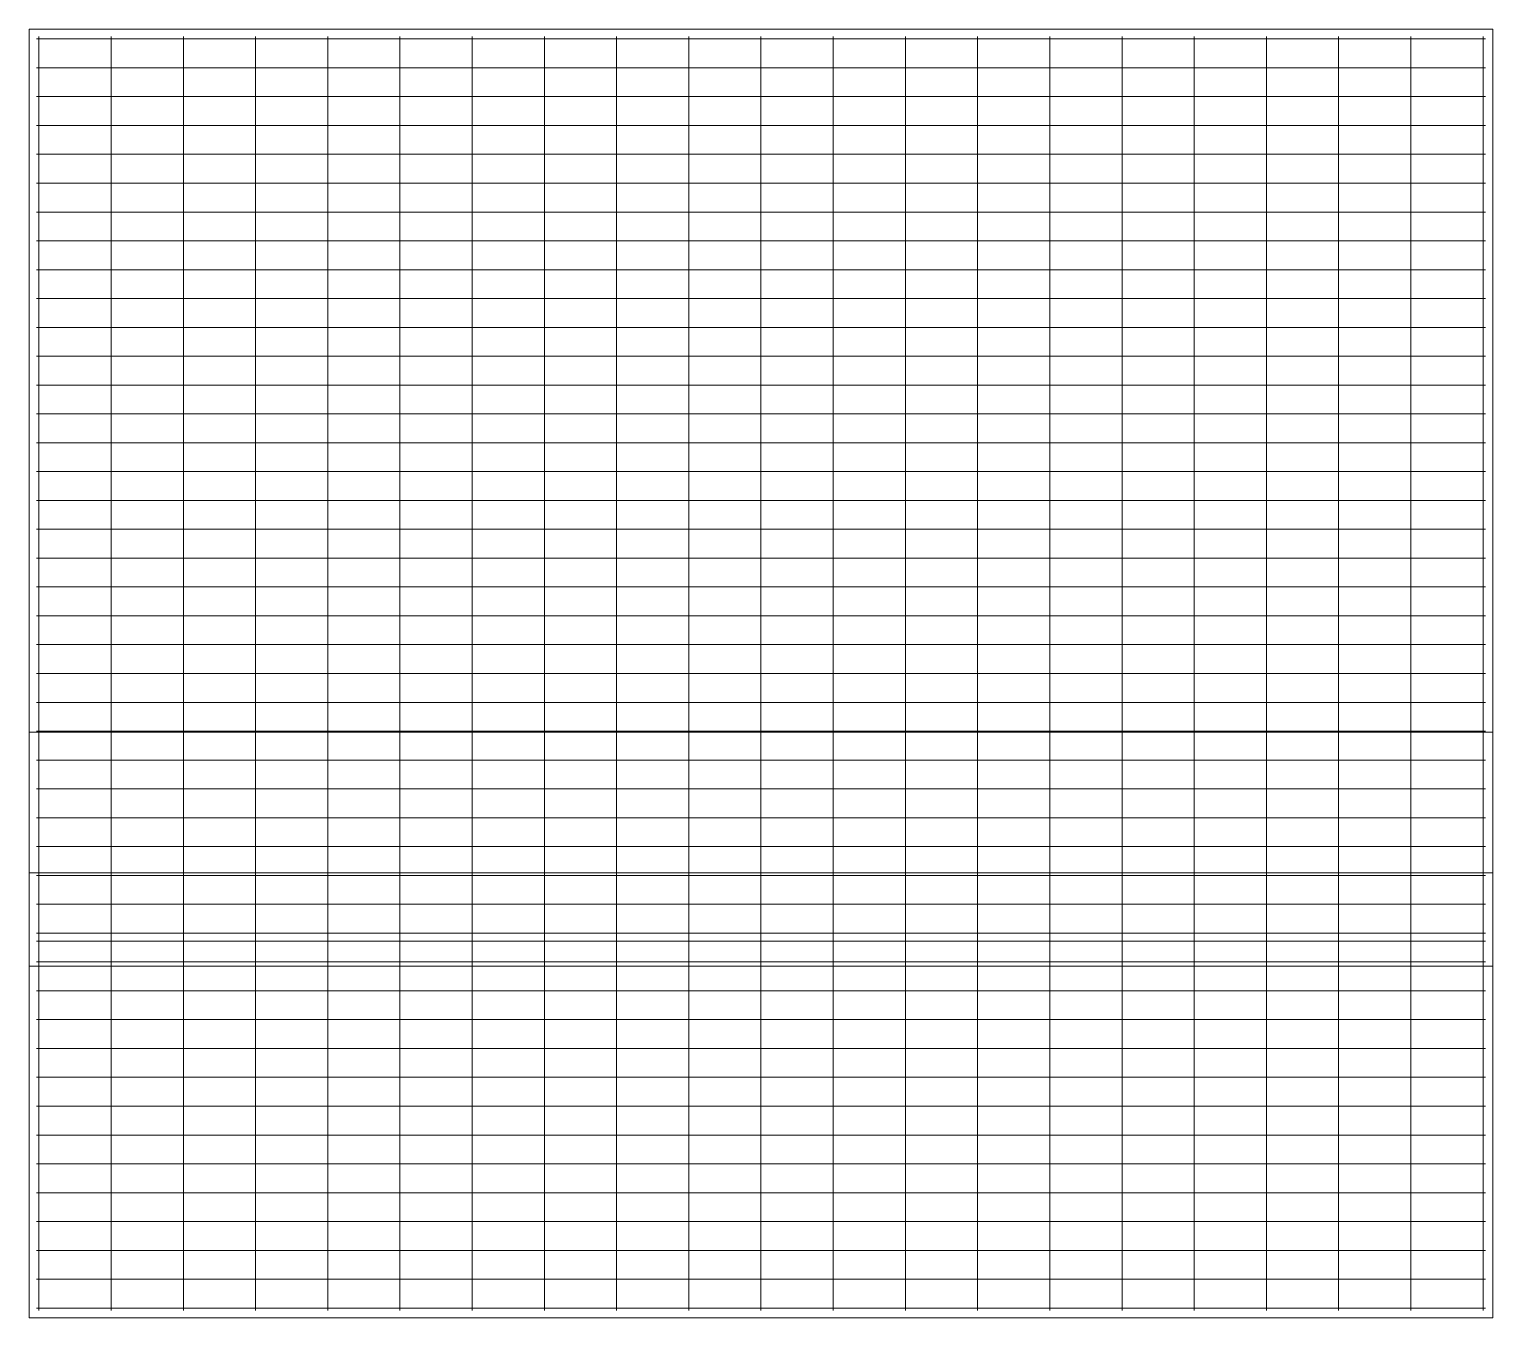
# Model space of a CAD drawing. Header units: millimetres. Extents: x -15656 to -10656, y 2138 to 6538.
import ezdxf

# ---------------------------------------------------------------- set-up
doc = ezdxf.new("R2010")
doc.units = ezdxf.units.MM
doc.layers.add('S-FNDN', color=32, linetype='Continuous', lineweight=9)
doc.layers.add('S-RBAR', color=171, linetype='Continuous', lineweight=9)

# ---------------------------------------------------------------- blocks, each defined once
blk = doc.blocks.new('M_RetainingWall_Par_Family - Standard-342099-Top_Footing')
at = {"layer": 'S-FNDN', "transparency": 33554509}
mesh = blk.add_polyface(dxfattribs=at)
corners = [(0, -3200, 3500), (0, -2880.4, 3500), (0, -2400, 592.2), (0, 0, 592.2), (0, 0), (0, -4400), (0, -4400, 592.2), (0, -3200, 592.2)]
mesh.append_faces([[corners[k] for k in face] for face in [(4, 5, 2, 3), (1, 2, 7, 0)]], dxfattribs={"vtx1": -1})
mesh.append_faces([[corners[k] for k in face] for face in [(5, 6, 7, 2)]], dxfattribs={"vtx2": -1, "vtx3": -1})
mesh = blk.add_polyface(dxfattribs=at)
corners = [(0, 0), (5000, 0), (5000, -4400), (0, -4400)]
mesh.append_faces([[corners[k] for k in face] for face in [(0, 1, 2, 3)]])
mesh = blk.add_polyface(dxfattribs=at)
corners = [(0, -2400, 592.2), (5000, -2400, 592.2), (5000, 0, 592.2), (0, 0, 592.2)]
mesh.append_faces([[corners[k] for k in face] for face in [(0, 1, 2, 3)]])
mesh = blk.add_polyface(dxfattribs=at)
corners = [(0, 0), (0, 0, 592.2), (5000, 0, 592.2), (5000, 0)]
mesh.append_faces([[corners[k] for k in face] for face in [(3, 0, 1, 2)]])
mesh = blk.add_polyface(dxfattribs=at)
corners = [(5000, -3200, 3500), (5000, -3200, 592.2), (5000, -4400, 592.2), (5000, -4400), (5000, 0), (5000, 0, 592.2), (5000, -2400, 592.2), (5000, -2880.4, 3500)]
mesh.append_faces([[corners[k] for k in face] for face in [(6, 3, 4, 5), (1, 6, 7, 0)]], dxfattribs={"vtx0": -1})
mesh.append_faces([[corners[k] for k in face] for face in [(1, 2, 3, 6)]], dxfattribs={"vtx2": -1, "vtx3": -1})
mesh = blk.add_polyface(dxfattribs=at)
corners = [(0, -2400, 592.2), (0, -2880.4, 3500), (5000, -2880.4, 3500), (5000, -2400, 592.2)]
mesh.append_faces([[corners[k] for k in face] for face in [(3, 0, 1, 2)]])
mesh = blk.add_polyface(dxfattribs=at)
corners = [(0, -3200, 3500), (5000, -3200, 3500), (5000, -2880.4, 3500), (0, -2880.4, 3500)]
mesh.append_faces([[corners[k] for k in face] for face in [(0, 1, 2, 3)]])
mesh = blk.add_polyface(dxfattribs=at)
corners = [(0, -4400, 592.2), (5000, -4400, 592.2), (5000, -3200, 592.2), (0, -3200, 592.2)]
mesh.append_faces([[corners[k] for k in face] for face in [(0, 1, 2, 3)]])
mesh = blk.add_polyface(dxfattribs=at)
corners = [(0, -3200, 3500), (0, -3200, 592.2), (5000, -3200, 592.2), (5000, -3200, 3500)]
mesh.append_faces([[corners[k] for k in face] for face in [(0, 1, 2, 3)]])
mesh = blk.add_polyface(dxfattribs=at)
corners = [(0, -4400, 592.2), (0, -4400), (5000, -4400), (5000, -4400, 592.2)]
mesh.append_faces([[corners[k] for k in face] for face in [(3, 0, 1, 2)]])

msp = doc.modelspace()

# ---------------------------------------------------------------- linework, layer by layer
at = {"layer": 'S-RBAR'}
for p, q in [((-10680.7, 6505, 487), (-15630.7, 6505, 487)), ((-10680.7, 6406.5, 487), (-15630.7, 6406.5, 487)), ((-10680.7, 6308, 487), (-15630.7, 6308, 487)), ((-10680.7, 6209.5, 487), (-15630.7, 6209.5, 487)), ((-10680.7, 6111, 487), (-15630.7, 6111, 487)), ((-10680.7, 6012.5, 487), (-15630.7, 6012.5, 487)), ((-10680.7, 5914, 487), (-15630.7, 5914, 487)), ((-10680.7, 5815.5, 487), (-15630.7, 5815.5, 487)), ((-10680.7, 5717, 487), (-15630.7, 5717, 487)), ((-10680.7, 5618.5, 487), (-15630.7, 5618.5, 487)), ((-10680.7, 5520, 487), (-15630.7, 5520, 487)), ((-10680.7, 5421.5, 487), (-15630.7, 5421.5, 487)), ((-10680.7, 5323, 487), (-15630.7, 5323, 487)), ((-10680.7, 5224.5, 487), (-15630.7, 5224.5, 487)), ((-10680.7, 5126, 487), (-15630.7, 5126, 487)), ((-10680.7, 5027.5, 487), (-15630.7, 5027.5, 487)), ((-10680.7, 4929, 487), (-15630.7, 4929, 487)), ((-10680.7, 4830.5, 487), (-15630.7, 4830.5, 487)), ((-10680.7, 4732, 487), (-15630.7, 4732, 487)), ((-10680.7, 4633.5, 487), (-15630.7, 4633.5, 487)), ((-10680.7, 4535, 487), (-15630.7, 4535, 487)), ((-10680.7, 4436.5, 487), (-15630.7, 4436.5, 487)), ((-10680.7, 4338, 487), (-15630.7, 4338, 487)), ((-10680.7, 4239.5, 487), (-15630.7, 4239.5, 487)), ((-10680.7, 4141, 487), (-15630.7, 4141, 487)), ((-10680.7, 4042.5, 487), (-15630.7, 4042.5, 487)), ((-10680.7, 3944, 487), (-15630.7, 3944, 487)), ((-10680.7, 3845.5, 487), (-15630.7, 3845.5, 487)), ((-10680.7, 3747, 487), (-15630.7, 3747, 487)), ((-10680.7, 3648.5, 487), (-15630.7, 3648.5, 487)), ((-10680.7, 3550, 487), (-15630.7, 3550, 487)), ((-10680.7, 3451.5, 487), (-15630.7, 3451.5, 487)), ((-10680.7, 3423.5, 384.9), (-15630.7, 3423.5, 384.9)), ((-10680.7, 3353, 487), (-15630.7, 3353, 487)), ((-10680.7, 3254.5, 487), (-15630.7, 3254.5, 487)), ((-10680.7, 3156, 487), (-15630.7, 3156, 487)), ((-10680.7, 3057.5, 487), (-15630.7, 3057.5, 487)), ((-10680.7, 2959, 487), (-15630.7, 2959, 487)), ((-10680.7, 2860.5, 487), (-15630.7, 2860.5, 487)), ((-10680.7, 2761.9, 487), (-15630.7, 2761.9, 487)), ((-10680.7, 2663.4, 487), (-15630.7, 2663.4, 487)), ((-10680.7, 2564.9, 487), (-15630.7, 2564.9, 487)), ((-10680.7, 2466.4, 487), (-15630.7, 2466.4, 487)), ((-10680.7, 2367.9, 487), (-15630.7, 2367.9, 487)), ((-10680.7, 2269.4, 487), (-15630.7, 2269.4, 487)), ((-10680.7, 2170.9, 487), (-15630.7, 2170.9, 487))]:
    msp.add_line(p, q, dxfattribs=at)
at = {"layer": 'S-RBAR', "color": 135}
for p, q in [((-15622.7, 6513, 510.2), (-15622.7, 2163, 510.2)), ((-15376, 6513, 510.2), (-15376, 2163, 510.2)), ((-15129.3, 6513, 510.2), (-15129.3, 2163, 510.2)), ((-14882.6, 6513, 510.2), (-14882.6, 2163, 510.2)), ((-14635.9, 6513, 510.2), (-14635.9, 2163, 510.2)), ((-14389.2, 6513, 510.2), (-14389.2, 2163, 510.2)), ((-14142.5, 6513, 510.2), (-14142.5, 2163, 510.2)), ((-13895.8, 6513, 510.2), (-13895.8, 2163, 510.2)), ((-13649.1, 6513, 510.2), (-13649.1, 2163, 510.2)), ((-13402.4, 6513, 510.2), (-13402.4, 2163, 510.2)), ((-13155.7, 6513, 510.2), (-13155.7, 2163, 510.2)), ((-12909, 6513, 510.2), (-12909, 2163, 510.2)), ((-12662.3, 6513, 510.2), (-12662.3, 2163, 510.2)), ((-12415.6, 6513, 510.2), (-12415.6, 2163, 510.2)), ((-12168.9, 6513, 510.2), (-12168.9, 2163, 510.2)), ((-11922.2, 6513, 510.2), (-11922.2, 2163, 510.2)), ((-11675.5, 6513, 510.2), (-11675.5, 2163, 510.2)), ((-11428.8, 6513, 510.2), (-11428.8, 2163, 510.2)), ((-11182.1, 6513, 510.2), (-11182.1, 2163, 510.2)), ((-10935.4, 6513, 510.2), (-10935.4, 2163, 510.2)), ((-10688.6, 6513, 510.2), (-10688.6, 2163, 510.2))]:
    msp.add_line(p, q, dxfattribs=at)

# ---------------------------------------------------------------- block references
at = {"layer": 'S-FNDN', "transparency": 33554509}
msp.add_blockref('M_RetainingWall_Par_Family - Standard-342099-Top_Footing', (-15655.7, 6538), dxfattribs=at)

doc.saveas('drawing.dxf')
